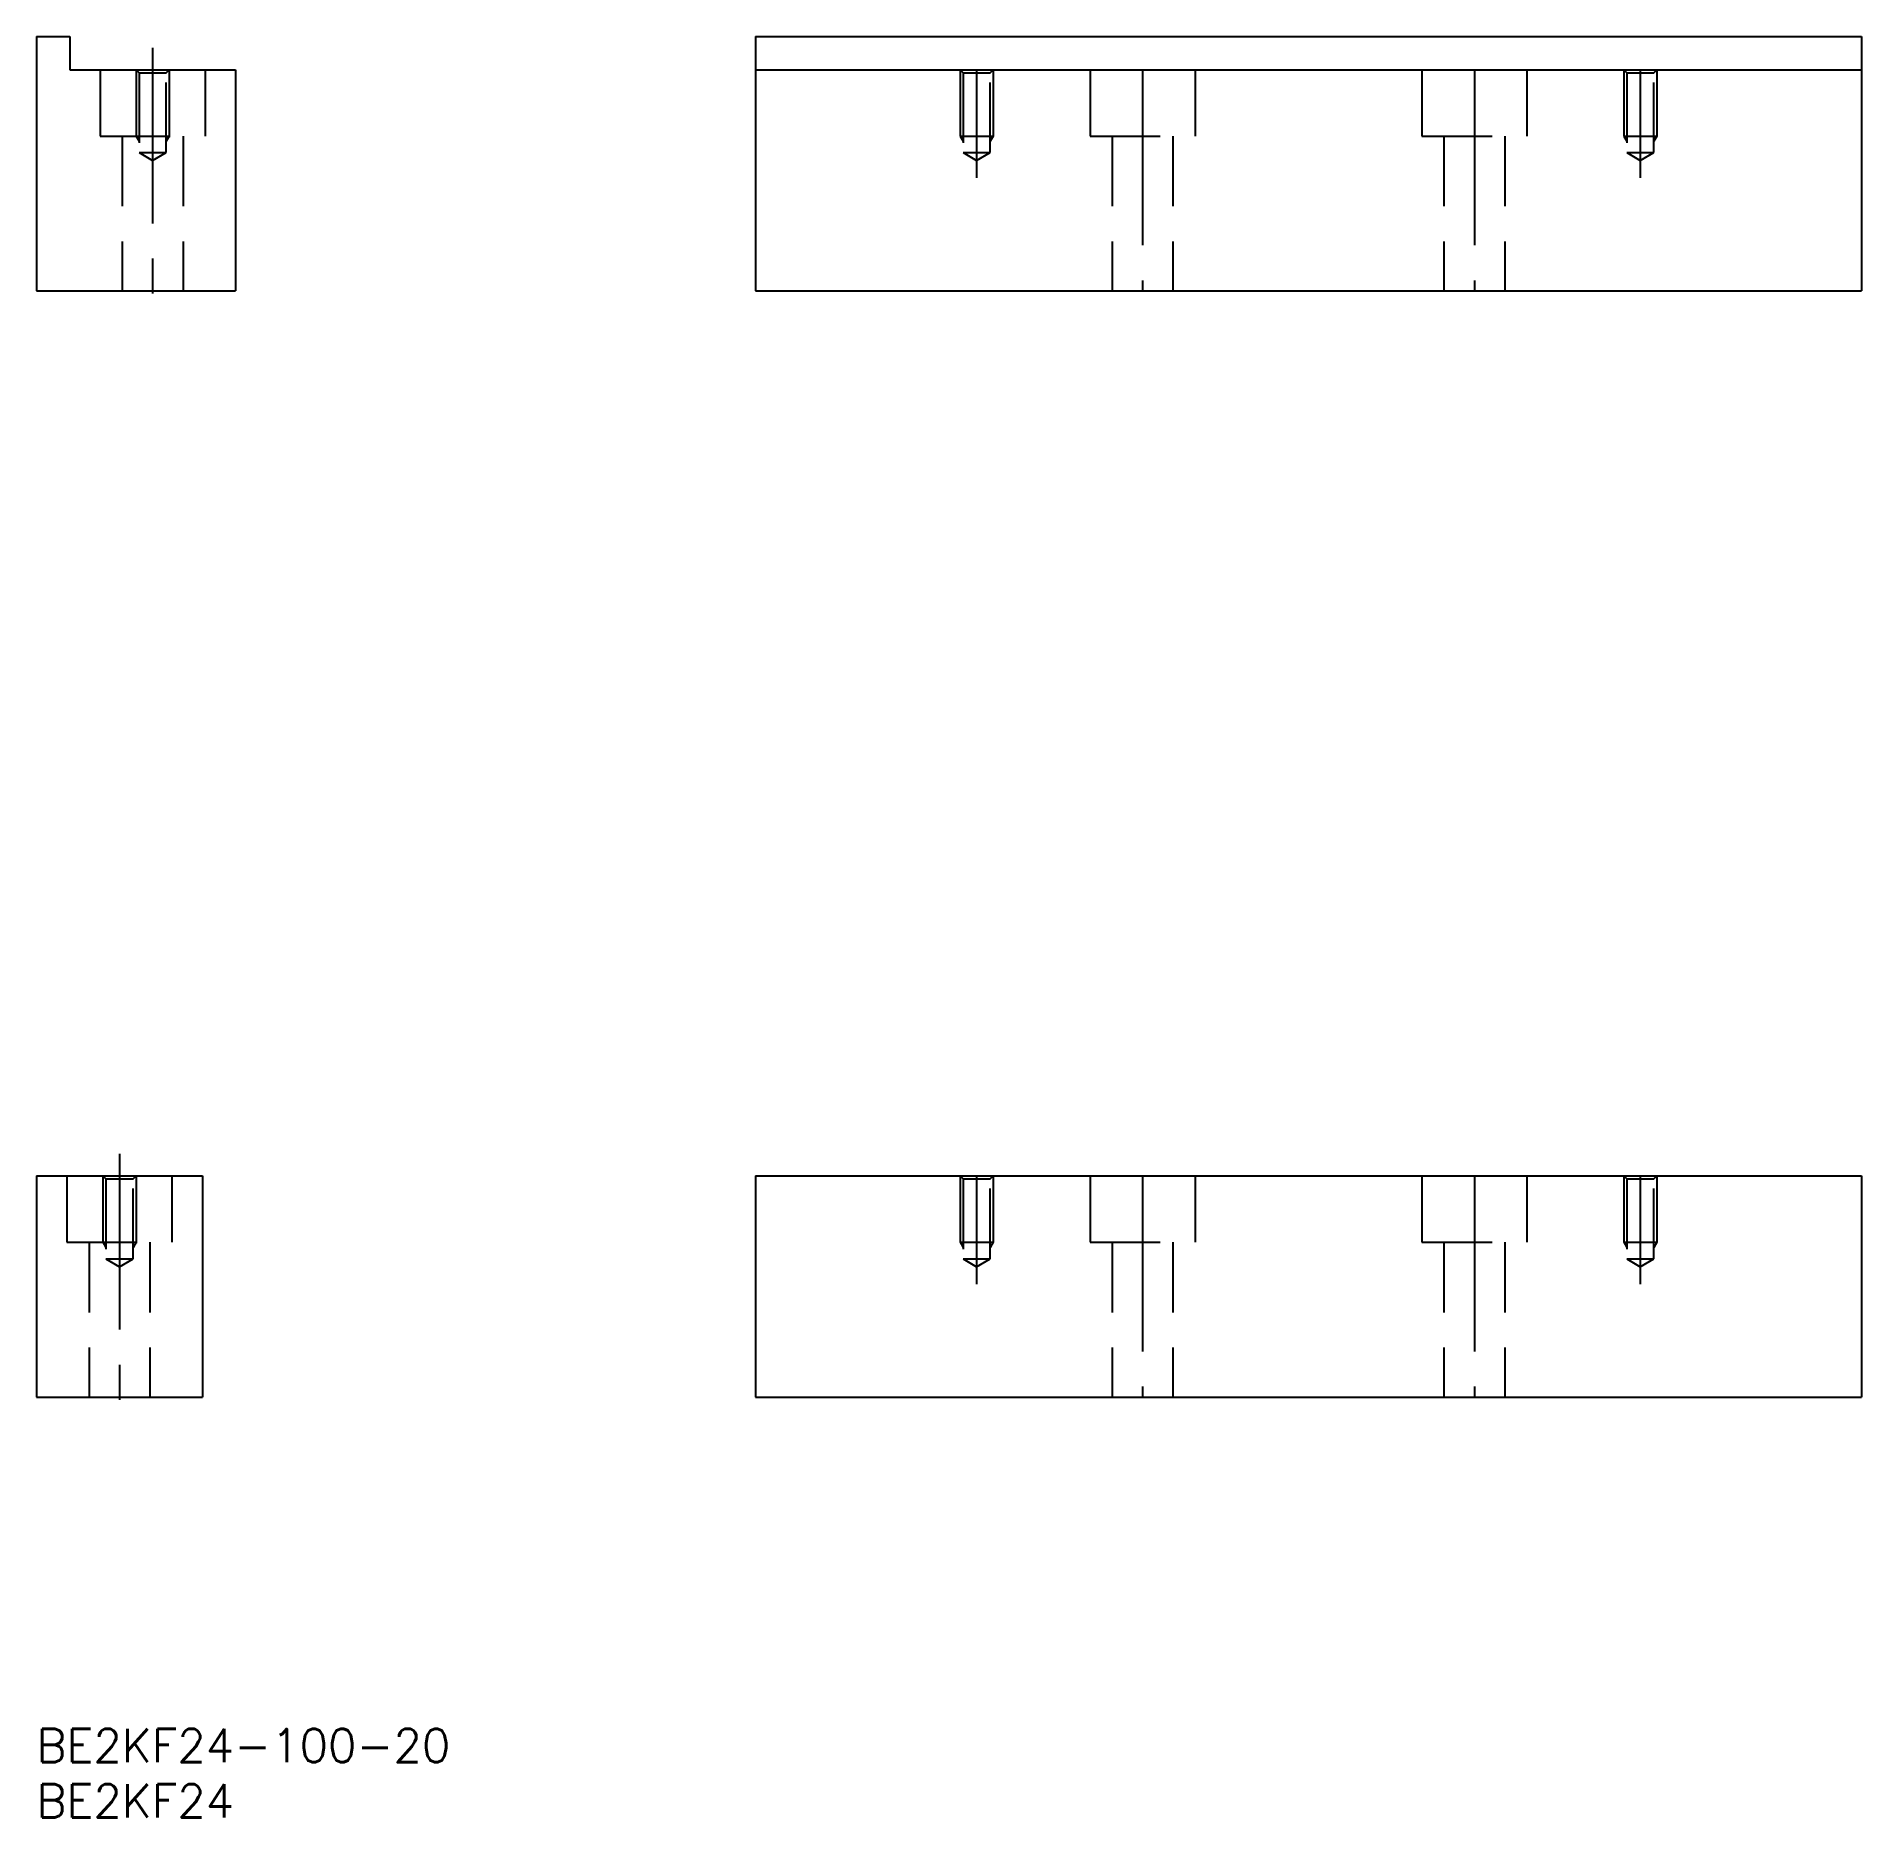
# Model space of a CAD drawing. Extents: x 0 to 165, y -8 to 153.
import ezdxf

# ---------------------------------------------------------------- set-up
doc = ezdxf.new("R2010")
doc.units = 0
doc.header["$LTSCALE"] = 0.5
doc.linetypes.add('CENTER', pattern=[50.8, 31.75, -6.35, 6.35, -6.35])
doc.linetypes.add('DASHED', pattern=[19.05, 12.7, -6.35])
for name, color, linetype in [('MSM_CENTER', 1, 'CENTER'), ('MSM_CONTINUOUS', 7, 'CONTINUOUS'), ('MSM_DASHED', 4, 'DASHED'), ('MSM_PART_NUMBER', 7, 'CONTINUOUS')]:
    doc.layers.add(name, color=color, linetype=linetype)
doc.styles.get("Standard").update_dxf_attribs({"font": 'txt.shx', "height": 3, "bigfont": 'bigfont.shx'})

msp = doc.modelspace()

# ---------------------------------------------------------------- linework, layer by layer
at = {"layer": 'MSM_CENTER'}
for p, q in [((10.5, 151.98), (10.5, 128.18)), ((85, 150), (85, 140.21)), ((100, 150), (100, 130)), ((130, 150), (130, 130)), ((145, 150), (145, 140.21)), ((7.5, 51.98), (7.5, 28.18)), ((85, 50), (85, 40.21)), ((100, 50), (100, 30)), ((130, 50), (130, 30)), ((145, 50), (145, 40.21))]:
    msp.add_line(p, q, dxfattribs=at)
at = {"layer": 'MSM_CONTINUOUS'}
for p, q in [((0, 153), (3, 153)), ((0, 153), (0, 130)), ((3, 153), (3, 150)), ((65, 153), (165, 153)), ((65, 153), (65, 130)), ((165, 153), (165, 130)), ((3, 150), (18, 150)), ((18, 150), (18, 130)), ((65, 150), (165, 150)), ((0, 130), (18, 130)), ((65, 130), (165, 130)), ((0, 50), (0, 30)), ((0, 50), (15, 50)), ((15, 50), (15, 30)), ((65, 50), (165, 50)), ((65, 50), (65, 30)), ((165, 50), (165, 30)), ((0, 30), (15, 30)), ((65, 30), (165, 30))]:
    msp.add_line(p, q, dxfattribs=at)
at = {"layer": 'MSM_DASHED'}
for p, q in [((5.75, 150), (5.75, 144)), ((9, 150), (9.27, 149.73)), ((9, 150), (9, 144)), ((9.27, 149.73), (9.27, 142.5)), ((9.27, 149.73), (11.73, 149.73)), ((11.73, 149.73), (12, 150)), ((11.73, 142.5), (11.73, 149.73)), ((12, 150), (12, 144)), ((15.25, 150), (15.25, 144)), ((83.5, 150), (83.77, 149.73)), ((83.5, 150), (83.5, 144)), ((83.77, 149.73), (83.77, 142.5)), ((83.77, 149.73), (86.23, 149.73)), ((86.23, 149.73), (86.5, 150)), ((86.23, 142.5), (86.23, 149.73)), ((86.5, 150), (86.5, 144)), ((95.25, 150), (95.25, 144)), ((104.75, 150), (104.75, 144)), ((125.25, 150), (125.25, 144)), ((134.75, 150), (134.75, 144)), ((143.5, 150), (143.77, 149.73)), ((143.5, 150), (143.5, 144)), ((143.77, 149.73), (143.77, 142.5)), ((143.77, 149.73), (146.23, 149.73)), ((146.23, 149.73), (146.5, 150)), ((146.23, 142.5), (146.23, 149.73)), ((146.5, 150), (146.5, 144)), ((5.75, 144), (15.25, 144)), ((7.75, 144), (7.75, 130)), ((9, 144), (9.27, 143.53)), ((12, 144), (11.73, 143.53)), ((13.25, 144), (13.25, 130)), ((83.5, 144), (86.5, 144)), ((83.5, 144), (83.77, 143.53)), ((86.5, 144), (86.23, 143.53)), ((95.25, 144), (104.75, 144)), ((97.25, 144), (97.25, 130)), ((102.75, 144), (102.75, 130)), ((125.25, 144), (134.75, 144)), ((127.25, 144), (127.25, 130)), ((132.75, 144), (132.75, 130)), ((143.5, 144), (146.5, 144)), ((143.5, 144), (143.77, 143.53)), ((146.5, 144), (146.23, 143.53)), ((9.27, 142.5), (10.5, 141.79)), ((9.27, 142.5), (11.73, 142.5)), ((10.5, 141.79), (11.73, 142.5)), ((83.77, 142.5), (85, 141.79)), ((83.77, 142.5), (86.23, 142.5)), ((85, 141.79), (86.23, 142.5)), ((143.77, 142.5), (145, 141.79)), ((143.77, 142.5), (146.23, 142.5)), ((145, 141.79), (146.23, 142.5)), ((2.75, 50), (2.75, 44)), ((6, 50), (6.27, 49.73)), ((6, 50), (6, 44)), ((6.27, 49.73), (6.27, 42.5)), ((6.27, 49.73), (8.73, 49.73)), ((8.73, 49.73), (9, 50)), ((8.73, 42.5), (8.73, 49.73)), ((9, 50), (9, 44)), ((12.25, 50), (12.25, 44)), ((83.5, 50), (83.77, 49.73)), ((83.5, 50), (83.5, 44)), ((83.77, 49.73), (83.77, 42.5)), ((83.77, 49.73), (86.23, 49.73)), ((86.23, 49.73), (86.5, 50)), ((86.23, 42.5), (86.23, 49.73)), ((86.5, 50), (86.5, 44)), ((95.25, 50), (95.25, 44)), ((104.75, 50), (104.75, 44)), ((125.25, 50), (125.25, 44)), ((134.75, 50), (134.75, 44)), ((143.5, 50), (143.77, 49.73)), ((143.5, 50), (143.5, 44)), ((143.77, 49.73), (143.77, 42.5)), ((143.77, 49.73), (146.23, 49.73)), ((146.23, 49.73), (146.5, 50)), ((146.23, 42.5), (146.23, 49.73)), ((146.5, 50), (146.5, 44)), ((2.75, 44), (12.25, 44)), ((4.75, 44), (4.75, 30)), ((6, 44), (6.27, 43.53)), ((9, 44), (8.73, 43.53)), ((10.25, 44), (10.25, 30)), ((83.5, 44), (86.5, 44)), ((83.5, 44), (83.77, 43.53)), ((86.5, 44), (86.23, 43.53)), ((95.25, 44), (104.75, 44)), ((97.25, 44), (97.25, 30)), ((102.75, 44), (102.75, 30)), ((125.25, 44), (134.75, 44)), ((127.25, 44), (127.25, 30)), ((132.75, 44), (132.75, 30)), ((143.5, 44), (146.5, 44)), ((143.5, 44), (143.77, 43.53)), ((146.5, 44), (146.23, 43.53)), ((6.27, 42.5), (7.5, 41.79)), ((6.27, 42.5), (8.73, 42.5)), ((7.5, 41.79), (8.73, 42.5)), ((83.77, 42.5), (85, 41.79)), ((83.77, 42.5), (86.23, 42.5)), ((85, 41.79), (86.23, 42.5)), ((143.77, 42.5), (145, 41.79)), ((143.77, 42.5), (146.23, 42.5)), ((145, 41.79), (146.23, 42.5))]:
    msp.add_line(p, q, dxfattribs=at)

# ---------------------------------------------------------------- texts
at = {"layer": 'MSM_PART_NUMBER'}
for s, p in [('BE2KF24-100-20', (0, -3)), ('BE2KF24', (0, -8))]:
    msp.add_text(s, height=3, dxfattribs=at).set_placement(p)

doc.saveas('drawing.dxf')
